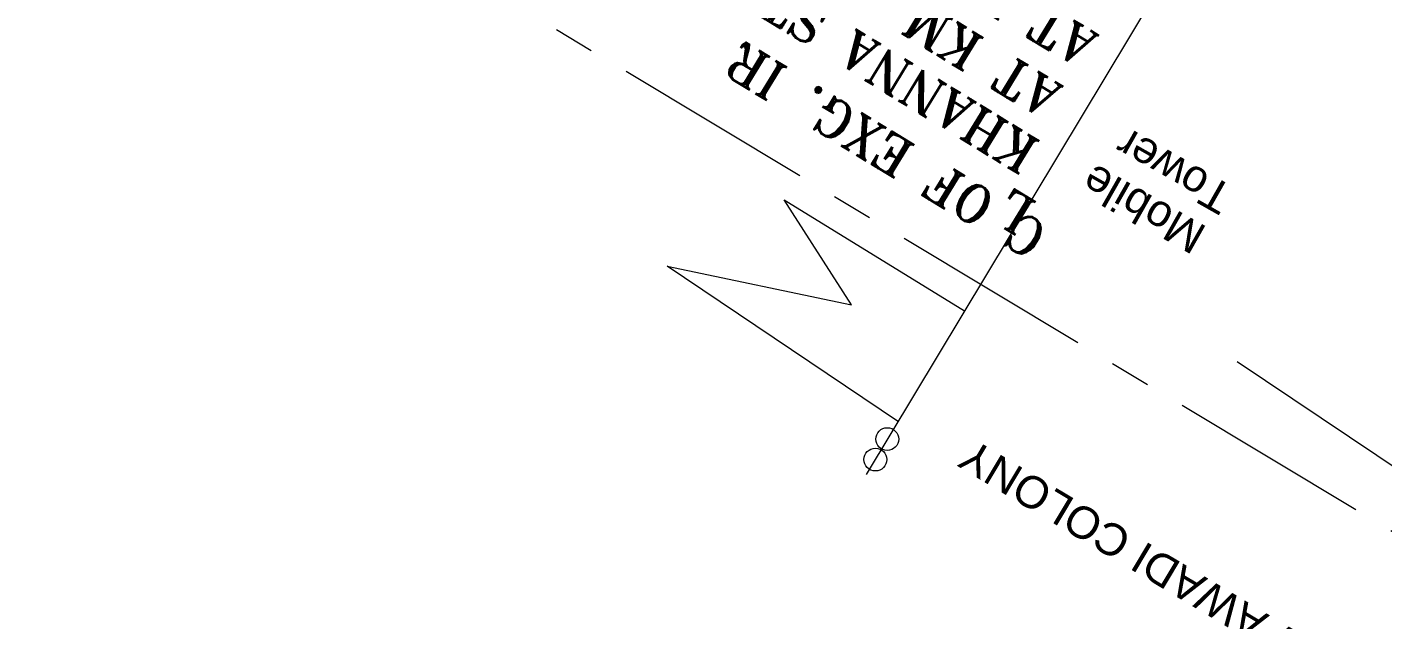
# Model space of a CAD drawing. Header units: metres. Extents: x -1651858 to 619161, y 795717 to 3398838.
# Drawn here: x 617034.6 to 617140.7, y 3397878.9 to 3397925.4 of the extents above; entities that cross this region are included whole.
import ezdxf
from ezdxf.enums import TextEntityAlignment as Align

# ---------------------------------------------------------------- set-up
doc = ezdxf.new("R2010")
doc.units = ezdxf.units.M
doc.header["$MEASUREMENT"] = 0
doc.linetypes.add('CENTER', pattern=[50.800000000000004, 31.75, -6.350000000000001, 6.350000000000001, -6.350000000000001])
for name, color, linetype, lineweight in [('Compound Wall', 251, 'Continuous', 0), ('Existing Railway Boundary', 7, 'CENTER', 0), ('KHANNA STATION', 7, 'Continuous', 0), ('Text', 251, 'Continuous', 0), ('Village Name', 7, 'Continuous', 0)]:
    doc.layers.add(name, color=color, linetype=linetype, lineweight=lineweight)
doc.styles.add('ROMANT', font='romant.shx')
doc.styles.add('Text', font='arial.ttf', dxfattribs={"height": 2})
doc.styles.add('Vill txt', font='arial.ttf', dxfattribs={"height": 3})

msp = doc.modelspace()

# ---------------------------------------------------------------- linework, layer by layer
at = {"layer": 'Compound Wall', "flags": 128}
msp.add_lwpolyline([(617129.2882059595, 3397899.17990575), (617142.4474715055, 3397890.365506278), (617141.8848658219, 3397881.734338127)], dxfattribs=at)
at = {"layer": 'Existing Railway Boundary', "ltscale": 0.5, "flags": 128}
msp.add_lwpolyline([(616399.5239281824, 3398417.939824929), (616425.390726095, 3398402.50762569), (616509.9798, 3398351.783000001), (616572.0399, 3398316.262), (616725.4108882304, 3398224.705960683), (616767.62662705, 3398198.727347632), (616867.3779668552, 3398137.223225111), (616984.5284167617, 3398067.210404416), (617003.9369250056, 3398055.252551401), (616965.6078079798, 3397991.55666474), (617379.0352600253, 3397743.064541806), (617414.7202436173, 3397803.465487107), (617486.1905870296, 3397759.943349957), (617530.1647269337, 3397734.028758454), (617679.3508129404, 3397642.385023096)], dxfattribs=at)
at = {"layer": 'KHANNA STATION', "color": 7, "lineweight": 13, "ltscale": 5}
msp.add_line((617180.461951606, 3398023.704878577), (617100.2334320731, 3397890.344365071), dxfattribs=at)
at = {"layer": 'KHANNA STATION', "color": 7, "lineweight": 13, "flags": 128}
msp.add_lwpolyline([(617102.780265375, 3397894.46496286), (617084.6577472165, 3397906.660646832), (617099.0846724897, 3397903.616275055), (617093.8129238205, 3397911.854848103), (617107.9447172112, 3397903.162511931)], dxfattribs=at)
at = {"layer": 'KHANNA STATION', "color": 7}
for centre in [(617101.8952814017, 3397893.106787724), (617100.9694991092, 3397891.507122106)]:
    msp.add_circle(centre, 0.895604502556611, dxfattribs=at)

# ---------------------------------------------------------------- texts
at = {"layer": 'KHANNA STATION', "color": 10, "insert": (617118.5672276914, 3397924.64728555), "char_height": 2.999999999999999, "attachment_point": 7, "rotation": 148.61461095253273, "line_spacing_factor": 0.6, "style": 'ROMANT'}
msp.add_mtext('AT DFC CH: 1224+003.165m', dxfattribs=at)
at = {"layer": 'KHANNA STATION', "color": 7, "attachment_point": 7, "line_spacing_factor": 0.6, "style": 'ROMANT'}
for s, insert, char_height, rotation in [('AT KM:333.127', (617115.784404065, 3397920.637866329), 3, 148.6146109525327), (' KHANNA STATION', (617115.76184157, 3397915.245756592), 3, 148.6146109525327), (' C OF EXG. IR', (617116.4186416274, 3397908.563265156), 3, 148.6146109525327), ('L', (617113.7261753009, 3397911.534196991), 2.999999999999999, 148.61461095253273)]:
    msp.add_mtext(s, dxfattribs=dict(at, insert=insert, char_height=char_height, rotation=rotation))
at = {"layer": 'Text', "style": 'Text'}
for s, p in [('Tower', (617124.3199796285, 3397914.093489925)), ('Mobile', (617121.9486520787, 3397911.129526714))]:
    msp.add_text(s, height=2.5, rotation=150.4369122848227, dxfattribs=at).set_placement(p, align=Align.MIDDLE_CENTER)
at = {"layer": 'Village Name', "style": 'Vill txt'}
msp.add_text('  NEW AWADI COLONY', height=2.5, rotation=149.1664212982643, dxfattribs=at).set_placement((617141.3654640054, 3397873.624259895))

doc.saveas('drawing.dxf')
